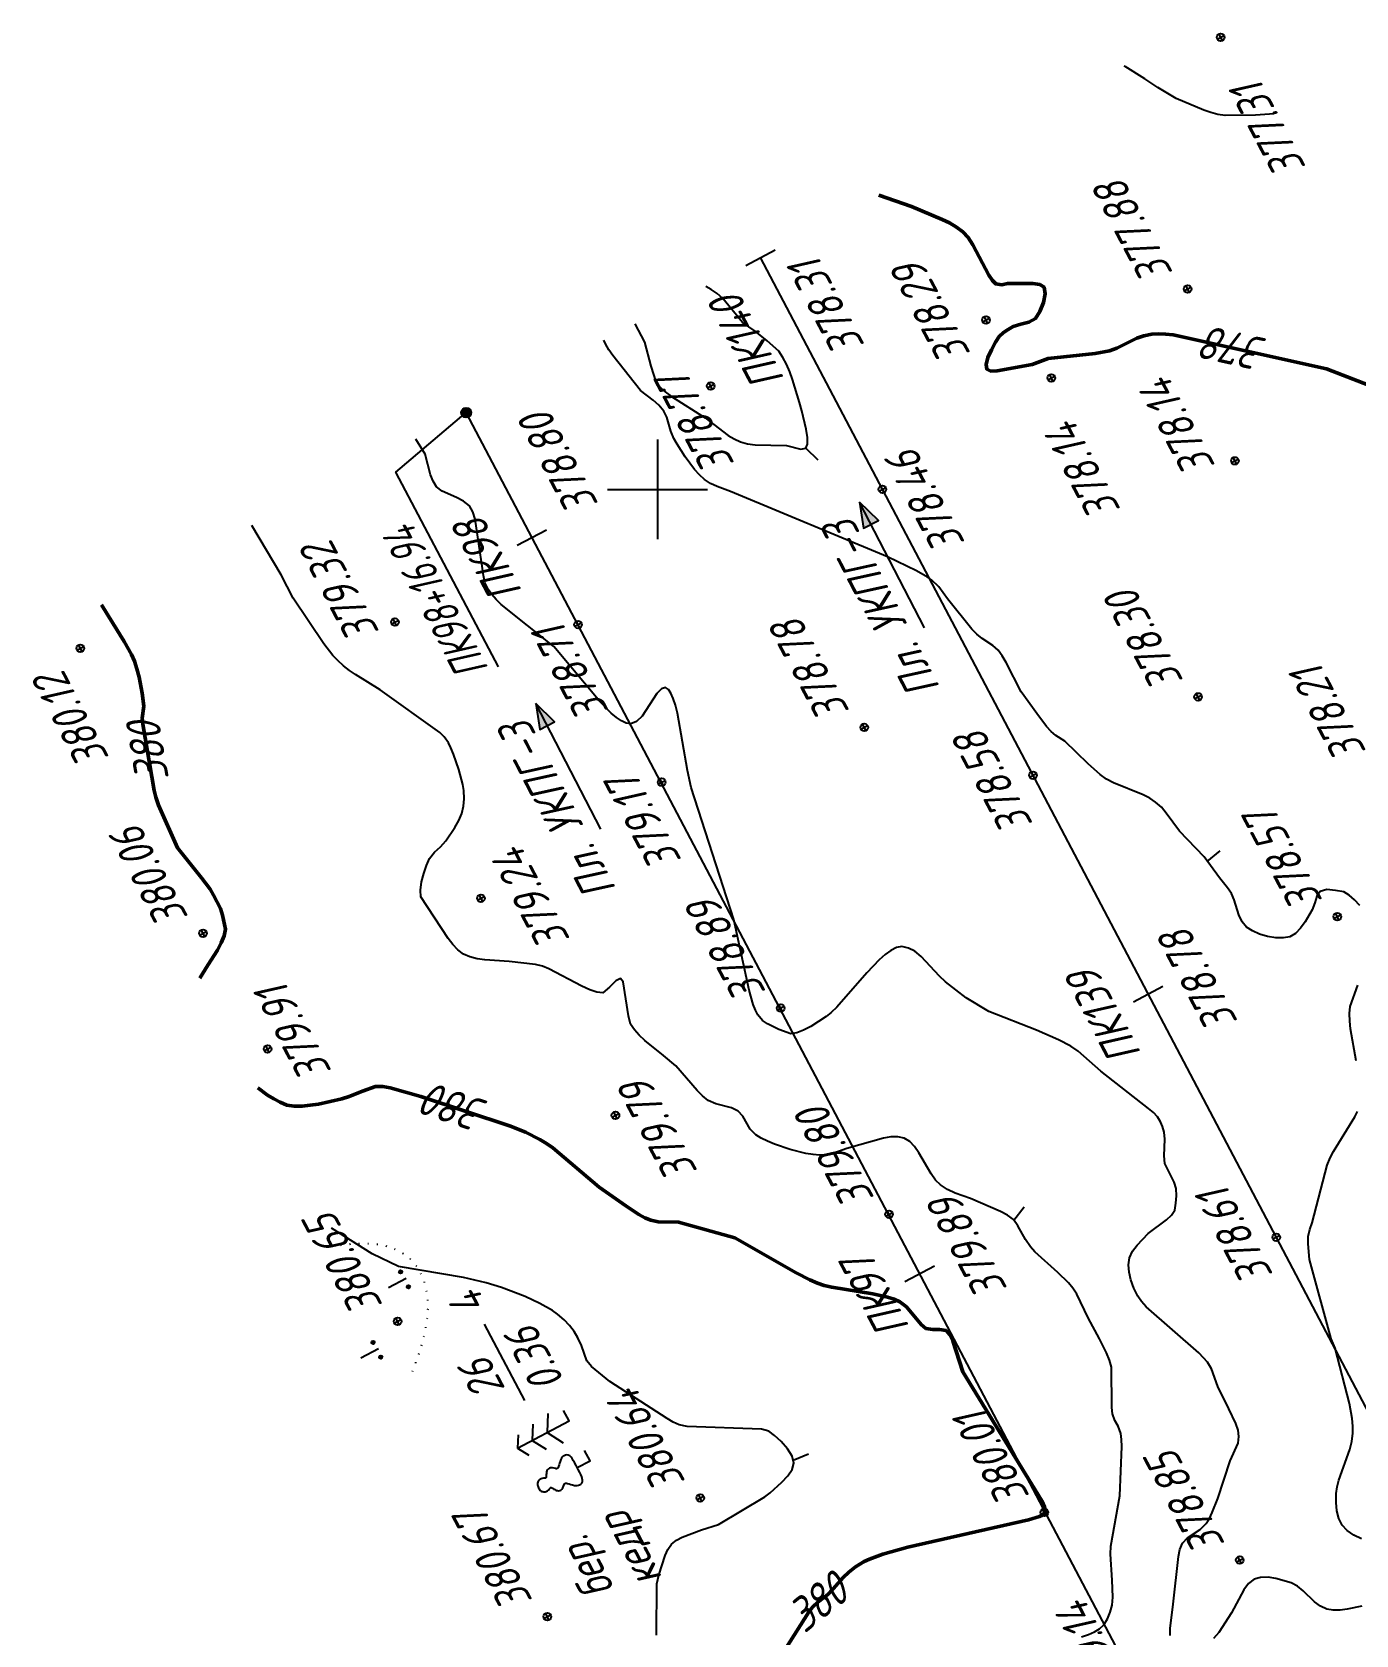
# Model space of a CAD drawing. Extents: x 1518325 to 1519424, y 2186901 to 2188655.
# Drawn here: x 1518324.8 to 1518484, y 2188462.4 to 2188655 of the extents above; entities that cross this region are included whole.
import ezdxf
from ezdxf.enums import TextEntityAlignment as Align

# ---------------------------------------------------------------- set-up
doc = ezdxf.new("R2010")
doc.units = 0
doc.linetypes.add('ИИDot', pattern=[1, 0, -1])
for name, color, linetype, lineweight in [('ИИ_ГЕОСЕТКА_025', 3, 'Continuous', 25), ('ИИ_КОНТУР_025', 7, 'ИИDot', 25), ('ИИ_ОТМЕТКА_025', 7, 'Continuous', 25), ('ИИ_ПИКЕТАЖ_025', 7, 'Continuous', 25), ('ИИ_РАЗМЕР_025', 7, 'Continuous', 25), ('ИИ_РЕЛЬЕФ_025', 34, 'Continuous', 25), ('ИИ_РЕЛЬЕФ_050', 34, 'Continuous', 50), ('ИИ_ТЕКСТ_025', 7, 'Continuous', 25), ('ИИ_ТРАССА_ТРУБ_025', 7, 'Continuous', 25), ('ИИ_УГОДЬЯ_025', 7, 'Continuous', 25)]:
    doc.layers.add(name, color=color, linetype=linetype, lineweight=lineweight)
doc.styles.add('VNIPISIMPLEXCUR', font='simplex.shx', dxfattribs={"width": 0.8, "oblique": 15})
doc.dimstyles.new('ИИ-2000-м-dm$2', dxfattribs={"dimscale": 2, "dimtxt": 2.5, "dimasz": 2.5, "dimexe": 1.25, "dimexo": 0, "dimgap": 1, "dimtad": 2, "dimtoh": 1, "dimzin": 1, "dimdsep": 46, "dimtxsty": 'VNIPISIMPLEXCUR', "dimcen": 2.5, "dimaunit": 1, "dimazin": 0, "dimtfac": 1, "dimtmove": 1, "dimatfit": 2, "dimfxl": 1, "dimarcsym": 0})

# ---------------------------------------------------------------- blocks, each defined once
blk = doc.blocks.new('ИИ05407')
at = {"linetype": 'Continuous', "lineweight": 25}
h = blk.add_hatch(color=0, dxfattribs=at)
edge = h.paths.add_edge_path()
edge.add_arc((-0.5, 0.1), 0.1, 0, 360)
h = blk.add_hatch(color=0, dxfattribs=at)
edge = h.paths.add_edge_path()
edge.add_arc((0.5, 0.1), 0.1, 0, 360)
at = {"color": 0, "linetype": 'Continuous', "lineweight": 25}
blk.add_lwpolyline([(0, 0), (0, 1.2)], dxfattribs=at)
for centre in [(-0.5, 0.1), (0.5, 0.1)]:
    blk.add_circle(centre, 0.1, dxfattribs=at)
blk = doc.blocks.new('ИИ053296')
at = {"color": 0, "linetype": 'Continuous', "lineweight": 25}
blk.add_lwpolyline([(0, 0), (1, 0)], dxfattribs=at)
blk = doc.blocks.new('ИИ05012')
at = {"color": 0, "linetype": 'Continuous', "lineweight": 25, "flags": 128}
for points in [[(0, 3), (0, -3)], [(-3, 0), (3, 0)]]:
    blk.add_lwpolyline(points, dxfattribs=at)
blk = doc.blocks.new('PICKET')
at = {"color": 0, "linetype": 'Continuous', "lineweight": 25}
for p, q in [((-0.23, 0), (0.23, 0)), ((0, 0.23), (0, -0.23))]:
    blk.add_line(p, q, dxfattribs=at)
blk.add_circle((0, 0), 0.23, dxfattribs=at)
at = {"color": 0, "linetype": 'Continuous', "style": 'VNIPISIMPLEXCUR', "oblique": 15, "width": 0.8}
blk.add_attdef('OTMETKA', (1.25, 0.3), '', height=2, dxfattribs=at)
at = {"color": 8, "linetype": 'Continuous', "style": 'VNIPISIMPLEXCUR', "oblique": 15, "width": 0.8, "flags": 1}
blk.add_attdef('NOMER', (1.25, -2.7), '', height=2, dxfattribs=at)
blk = doc.blocks.new('ИИ15001')
at = {"color": 0, "linetype": 'Continuous', "lineweight": 25}
blk.add_lwpolyline([(0, 1), (0, -1)], dxfattribs=at)
at = {"color": 0, "linetype": 'Continuous', "lineweight": 25, "style": 'VNIPISIMPLEXCUR', "oblique": 15, "width": 0.8}
blk.add_attdef('STATIONING', text='', height=2, dxfattribs=at).set_placement((0, 2), align=Align.CENTER)
at = {"color": 7, "linetype": 'Continuous', "lineweight": 25, "style": 'VNIPISIMPLEXCUR', "oblique": 15, "width": 0.8}
blk.add_attdef('HEIGHT', text='', height=2, dxfattribs=at).set_placement((0, -2), align=Align.TOP_CENTER)
blk = doc.blocks.new('ИИ053673А')
at = {"color": 0, "linetype": 'Continuous'}
blk.add_lwpolyline([(-1.35, 0.875), (-1.221, 0.876), (-1.008, 0.878), (-0.871, 0.882), (-0.736, 0.891), (-0.624, 0.907), (-0.534, 0.94), (-0.444, 1), (-0.394, 1.071), (-0.367, 1.151), (-0.359, 1.231), (-0.364, 1.295), (-0.387, 1.379), (-0.418, 1.445), (-0.466, 1.516), (-0.552, 1.61), (-0.631, 1.692), (-0.704, 1.766), (-0.775, 1.842), (-0.814, 1.889), (-0.839, 1.929), (-0.849, 1.967), (-0.846, 1.992), (-0.832, 2.017), (-0.805, 2.049), (-0.742, 2.115), (-0.671, 2.198), (-0.618, 2.29), (-0.605, 2.372), (-0.614, 2.444), (-0.641, 2.515), (-0.678, 2.575), (-0.717, 2.617), (-0.754, 2.646), (-0.802, 2.678), (-0.855, 2.709), (-0.942, 2.76), (-0.987, 2.789), (-1.014, 2.812), (-1.026, 2.831), (-1.029, 2.846), (-1.025, 2.865), (-1.015, 2.89), (-0.997, 2.928), (-0.978, 2.968), (-0.95, 3.034), (-0.937, 3.103), (-0.938, 3.19), (-0.952, 3.247), (-0.987, 3.319), (-1.03, 3.377), (-1.066, 3.414), (-1.104, 3.444), (-1.169, 3.476), (-1.225, 3.489), (-1.28, 3.496), (-1.35, 3.5), (-1.42, 3.496), (-1.475, 3.489), (-1.531, 3.476), (-1.596, 3.444), (-1.634, 3.414), (-1.67, 3.377), (-1.713, 3.319), (-1.748, 3.247), (-1.762, 3.19), (-1.763, 3.103), (-1.75, 3.034), (-1.722, 2.968), (-1.703, 2.928), (-1.685, 2.89), (-1.675, 2.865), (-1.671, 2.846), (-1.674, 2.831), (-1.686, 2.812), (-1.713, 2.789), (-1.758, 2.76), (-1.845, 2.709), (-1.898, 2.678), (-1.946, 2.646), (-1.983, 2.617), (-2.022, 2.575), (-2.059, 2.515), (-2.086, 2.444), (-2.095, 2.372), (-2.082, 2.29), (-2.029, 2.198), (-1.958, 2.115), (-1.895, 2.049), (-1.868, 2.017), (-1.854, 1.992), (-1.851, 1.967), (-1.861, 1.929), (-1.886, 1.889), (-1.925, 1.842), (-1.996, 1.766), (-2.069, 1.692), (-2.148, 1.61), (-2.234, 1.516), (-2.282, 1.445), (-2.313, 1.379), (-2.336, 1.295), (-2.341, 1.231), (-2.333, 1.151), (-2.306, 1.071), (-2.256, 1), (-2.166, 0.94), (-2.076, 0.907), (-1.964, 0.891), (-1.829, 0.882), (-1.692, 0.878), (-1.479, 0.876)], close=True, dxfattribs=at)
for points in [[(2.05, 3.096), (1.35, 3.5), (0.65, 3.096)], [(1.35, 3.5), (1.35, 0), (2.05, 0)], [(2.2, 2.009), (1.35, 2.5), (0.5, 2.009)], [(2.35, 0.923), (1.35, 1.5), (0.35, 0.923)], [(-1.35, 0.875), (-1.35, 0), (-0.65, 0)]]:
    blk.add_lwpolyline(points, dxfattribs=at)
at = {"color": 0, "linetype": 'Continuous', "style": 'VNIPISIMPLEXCUR', "oblique": 15, "width": 0.8}
blk.add_attdef('RACE1', text='', height=2, dxfattribs=at).set_placement((-3.25, 2.25), align=Align.RIGHT)
blk.add_attdef('HEIGHT', (3, 2), '', height=2, dxfattribs=at)
blk.add_attdef('DISTANCE', text='', height=2, dxfattribs=at).set_placement((9.5, 1.75), align=Align.MIDDLE_LEFT)
blk.add_attdef('RACE2', text='', height=2, dxfattribs=at).set_placement((-3.25, 1.25), align=Align.TOP_RIGHT)
blk.add_attdef('THICKNESS', text='', height=2, dxfattribs=at).set_placement((3, 1.5), align=Align.TOP_LEFT)
blk = doc.blocks.new('ИИ15002')
at = {"linetype": 'Continuous', "lineweight": 25}
h = blk.add_hatch(color=0, dxfattribs=at)
edge = h.paths.add_edge_path()
edge.add_arc((0, 0), 0.3, 0, 360)
at = {"color": 0, "linetype": 'Continuous', "lineweight": 25}
blk.add_circle((0, 0), 0.3, dxfattribs=at)
at = {"color": 0, "linetype": 'Continuous', "style": 'VNIPISIMPLEXCUR', "oblique": 15, "width": 0.8}
blk.add_attdef('STATIONING', (1, 1.3), '', height=2, rotation=90, dxfattribs=at)
at = {"color": 7, "linetype": 'Continuous', "style": 'VNIPISIMPLEXCUR', "oblique": 15, "width": 0.8}
blk.add_attdef('HEIGHT', text='', height=2, dxfattribs=at).set_placement((0, -1.3), align=Align.TOP_CENTER)
blk = doc.blocks.new('*D54')
at = {"layer": 'Defpoints', "color": 0, "transparency": 16777216}
for p in [(1518412.38, 2188627.85), (1518818.43, 2187967.48), (1518780.69, 2187955.9), (1518760.91, 2187937.21), (1519297.92, 2186946.83)]:
    blk.add_point(p, dxfattribs=at)
at = {"layer": 'ИИ_РАЗМЕР_025', "color": 0, "lineweight": -2, "transparency": 16777216}
for p, q in [((1518777.92, 2187969.12), (1518771.87, 2187980.6)), ((1518777.22, 2187957.5), (1518777.92, 2187969.12))]:
    blk.add_line(p, q, dxfattribs=at)
blk.add_arc((1518772.88, 2187943.51), 14.65, 43.4519, 102.0835, dxfattribs=at)
at = {"layer": 'ИИ_РАЗМЕР_025', "color": 0, "transparency": 16777216}
for points in [[(1518770.04, 2187957.2), (1518769.59, 2187958.46), (1518766.06, 2187956.47)], [(1518784.06, 2187953.97), (1518782.97, 2187953.19), (1518785.84, 2187950.33)]]:
    blk.add_solid(points, dxfattribs=at)
at = {"layer": 'ИИ_РАЗМЕР_025', "color": 0, "transparency": 16777216, "insert": (1518770.55, 2187973.71), "char_height": 4, "attachment_point": 5, "rotation": 117.7798, "style": 'VNIPISIMPLEXCUR'}
blk.add_mtext("90°1'", dxfattribs=at)
blk = doc.blocks.new('*D55')
at = {"layer": 'Defpoints', "color": 0, "transparency": 16777216}
for p in [(1518412.38, 2188627.85), (1518814.13, 2187903.06), (1518791.07, 2187895.12), (1518786.56, 2187888.53), (1519297.92, 2186946.83)]:
    blk.add_point(p, dxfattribs=at)
at = {"layer": 'ИИ_РАЗМЕР_025', "color": 0, "lineweight": -2, "transparency": 16777216}
for p, q in [((1518788.1, 2187902.13), (1518782.05, 2187913.61)), ((1518791.4, 2187897.04), (1518788.1, 2187902.13))]:
    blk.add_line(p, q, dxfattribs=at)
blk.add_arc((1518798.52, 2187894.83), 7.46, 148.8919, 176.6782, dxfattribs=at)
at = {"layer": 'ИИ_РАЗМЕР_025', "color": 0, "transparency": 16777216}
for points in [[(1518791.68, 2187899.17), (1518792.6, 2187898.2), (1518795.05, 2187901.43)], [(1518791.73, 2187895.41), (1518790.43, 2187895.12), (1518791.93, 2187891.36)]]:
    blk.add_solid(points, dxfattribs=at)
at = {"layer": 'ИИ_РАЗМЕР_025', "color": 0, "transparency": 16777216, "insert": (1518780.73, 2187906.71), "char_height": 4, "attachment_point": 5, "rotation": 117.7798, "style": 'VNIPISIMPLEXCUR'}
blk.add_mtext("90°1'", dxfattribs=at)
blk = doc.blocks.new('ИИ15008')
at = {"linetype": 'Continuous', "lineweight": 25}
blk.add_hatch(color=0, dxfattribs=at).paths.add_polyline_path([(0, 0), (1.5, -0.5), (1.5, 0.5)])
at = {"color": 0, "linetype": 'Continuous', "lineweight": 25}
blk.add_lwpolyline([(0, 0), (1.5, -0.5), (1.5, 0.5)], close=True, dxfattribs=at)
blk.add_lwpolyline([(8.5, 0), (0, 0)], dxfattribs=at)

msp = doc.modelspace()

# ---------------------------------------------------------------- linework, layer by layer
at = {"layer": 'ИИ_КОНТУР_025', "flags": 128}
msp.add_lwpolyline([(1518361.886, 2188509.202), (1518362.76, 2188509.312), (1518364.089, 2188509.395), (1518365.389, 2188509.391), (1518366.58, 2188509.265), (1518367.663, 2188509.017), (1518368.638, 2188508.646), (1518369.506, 2188508.153), (1518370.265, 2188507.538), (1518370.916, 2188506.8), (1518371.46, 2188505.94), (1518371.884, 2188504.977), (1518372.179, 2188503.932), (1518372.345, 2188502.803), (1518372.381, 2188501.592), (1518372.287, 2188500.299), (1518372.064, 2188498.922), (1518371.712, 2188497.463), (1518371.229, 2188495.921), (1518370.657, 2188494.384), (1518370.223, 2188493.378)], dxfattribs=at)
at = {"layer": 'ИИ_ПИКЕТАЖ_025', "color": 4}
msp.add_lwpolyline([(1518380.892, 2188578.659), (1518368.56, 2188602.068), (1518377.009, 2188609.218)], dxfattribs=at)
at = {"layer": 'ИИ_РЕЛЬЕФ_025'}
for points, elevation in [([(1518474.138, 2188645.132), (1518471.876, 2188644.969), (1518468.263, 2188644.941), (1518467.354, 2188645.061), (1518466.526, 2188645.269), (1518465.696, 2188645.555), (1518462.361, 2188646.958), (1518460.148, 2188648.304), (1518458.606, 2188649.318), (1518456.232, 2188650.809), (1518456.121, 2188650.893)], 377.5), ([(1518397.276, 2188619.894), (1518398.458, 2188617.708), (1518399.185, 2188614.805), (1518399.789, 2188612.911), (1518400.306, 2188612.293), (1518400.944, 2188611.717), (1518401.674, 2188611.173), (1518405.747, 2188608.599), (1518408.488, 2188606.487), (1518409.219, 2188606.063), (1518409.977, 2188605.701), (1518410.832, 2188605.475), (1518411.735, 2188605.359), (1518415.507, 2188605.259), (1518417.237, 2188604.815), (1518417.848, 2188604.945), (1518418.034, 2188605.445), (1518418.023, 2188606.241), (1518417.869, 2188607.237), (1518417.338, 2188609.435), (1518417.065, 2188610.442), (1518416.243, 2188613.208), (1518415.9, 2188614.136), (1518415.511, 2188615.029), (1518415.073, 2188615.863), (1518414.578, 2188616.615), (1518413.204, 2188617.844), (1518411.753, 2188618.992), (1518410.23, 2188620.064), (1518407.861, 2188622.94), (1518407.179, 2188623.523), (1518406.445, 2188624.023), (1518405.814, 2188624.392)], 378.5), ([(1518484.443, 2188550.016), (1518483.803, 2188550.695), (1518483.15, 2188551.257), (1518482.522, 2188551.643), (1518481.501, 2188551.812), (1518480.473, 2188551.926), (1518479.654, 2188551.697), (1518479.258, 2188551.131), (1518479.041, 2188550.326), (1518478.718, 2188549.497), (1518477.847, 2188548.034), (1518477.311, 2188547.279), (1518476.704, 2188546.65), (1518476.021, 2188546.251), (1518475.247, 2188546.107), (1518474.331, 2188546.126), (1518473.35, 2188546.286), (1518472.385, 2188546.563), (1518471.513, 2188546.937), (1518470.814, 2188547.385), (1518470.277, 2188548.04), (1518469.9, 2188548.884), (1518469.339, 2188550.697), (1518469.01, 2188551.443), (1518468.53, 2188552.136), (1518467.546, 2188553.311), (1518465.71, 2188555.84), (1518462.747, 2188558.919), (1518461.163, 2188561.104), (1518460.575, 2188561.797), (1518459.882, 2188562.428), (1518459.173, 2188562.889), (1518458.368, 2188563.279), (1518454.832, 2188564.746), (1518453.998, 2188565.178), (1518453.228, 2188565.739), (1518451.775, 2188567.016), (1518448.977, 2188569.759), (1518447.905, 2188570.426), (1518447.325, 2188570.902), (1518446.785, 2188571.488), (1518445.585, 2188573.056), (1518443.71, 2188575.654), (1518441.921, 2188579.21), (1518441.448, 2188580.001), (1518440.945, 2188580.676), (1518440.334, 2188581.244), (1518439.036, 2188582.08), (1518438.376, 2188582.606), (1518437.8, 2188583.198), (1518434.855, 2188586.829), (1518433.843, 2188588.309), (1518432.96, 2188589.123), (1518432.449, 2188589.468), (1518431.137, 2188590.214), (1518427.645, 2188591.876), (1518408.773, 2188599.74), (1518407.168, 2188600.331), (1518406.393, 2188600.703), (1518405.659, 2188601.195), (1518405.055, 2188601.745), (1518404.457, 2188602.402), (1518403.326, 2188603.902), (1518402.36, 2188605.434), (1518401.968, 2188606.13), (1518401.607, 2188606.999), (1518401.138, 2188608.661), (1518400.769, 2188609.414), (1518400.178, 2188610.1), (1518399.462, 2188610.713), (1518397.954, 2188611.895), (1518394.631, 2188616.076), (1518394.157, 2188616.782), (1518393.741, 2188617.495), (1518393.538, 2188617.925)], 378.5), ([(1518461.633, 2188462.285), (1518461.652, 2188463.106), (1518461.975, 2188466.03), (1518462.638, 2188471.771), (1518462.813, 2188472.623), (1518463.123, 2188473.372), (1518463.723, 2188474.004), (1518465.251, 2188475.019), (1518465.959, 2188475.734), (1518466.345, 2188476.358), (1518466.701, 2188477.083), (1518467.347, 2188478.751), (1518468.857, 2188483.271), (1518469.805, 2188485.394), (1518469.903, 2188486.199), (1518469.79, 2188486.944), (1518469.525, 2188487.757), (1518468.703, 2188489.513), (1518467.367, 2188492.193), (1518466.594, 2188494.308), (1518466.107, 2188495.114), (1518465.658, 2188495.658), (1518465.07, 2188496.25), (1518458.742, 2188501.763), (1518458.168, 2188502.429), (1518457.735, 2188503.065), (1518457.249, 2188504.035), (1518456.9, 2188505.002), (1518456.693, 2188505.942), (1518456.636, 2188506.835), (1518456.733, 2188507.657), (1518457.102, 2188508.457), (1518457.682, 2188509.181), (1518459.002, 2188510.569), (1518461.173, 2188512.216), (1518461.788, 2188512.784), (1518462.213, 2188513.383), (1518462.333, 2188514.244), (1518462.38, 2188515.116), (1518462.356, 2188515.999), (1518462.117, 2188516.736), (1518461.012, 2188518.988), (1518460.917, 2188519.923), (1518460.989, 2188521.904), (1518460.915, 2188522.757), (1518460.731, 2188523.431), (1518460.476, 2188524.017), (1518460.091, 2188524.601), (1518459.618, 2188525.111), (1518459.018, 2188525.62), (1518453.316, 2188530.085), (1518450.56, 2188532.493), (1518449.677, 2188533.083), (1518448.209, 2188533.861), (1518445.558, 2188535), (1518439.823, 2188537.251), (1518437.1, 2188538.89), (1518434.633, 2188540.831), (1518433.891, 2188541.516), (1518431.707, 2188543.883), (1518430.957, 2188544.515), (1518430.171, 2188544.888), (1518429.358, 2188545.074), (1518428.727, 2188544.94), (1518428.06, 2188544.609), (1518427.362, 2188544.111), (1518426.641, 2188543.476), (1518425.16, 2188541.921), (1518421.549, 2188537.785), (1518420.9, 2188537.161), (1518420.29, 2188536.675), (1518418.427, 2188535.468), (1518417.566, 2188535.016), (1518416.76, 2188534.709), (1518416.018, 2188534.58), (1518414.573, 2188535.099), (1518413.242, 2188535.768), (1518412.628, 2188536.162), (1518412.045, 2188536.872), (1518411.767, 2188537.426), (1518411.504, 2188538.119), (1518411.009, 2188539.844), (1518409.188, 2188548.336), (1518404.048, 2188564.171), (1518403.606, 2188566.235), (1518402.389, 2188573.125), (1518402.155, 2188574.07), (1518401.899, 2188574.878), (1518401.618, 2188575.521), (1518401.307, 2188575.969), (1518400.961, 2188576.194), (1518400.467, 2188576.05), (1518399.941, 2188575.463), (1518398.16, 2188572.739), (1518397.484, 2188572.123), (1518396.79, 2188571.82), (1518396.245, 2188571.913), (1518395.666, 2188572.175), (1518395.056, 2188572.587), (1518394.42, 2188573.126), (1518393.087, 2188574.51), (1518387.531, 2188581.128), (1518381.227, 2188586.166), (1518380.603, 2188586.768), (1518380.077, 2188587.353), (1518379.666, 2188587.919), (1518379.251, 2188588.815), (1518379.068, 2188589.671), (1518378.977, 2188590.512), (1518378.095, 2188596.44), (1518377.815, 2188597.306), (1518377.414, 2188598.035), (1518376.675, 2188598.566), (1518375.848, 2188599.014), (1518374.121, 2188599.778), (1518373.453, 2188600.307), (1518373.027, 2188600.985), (1518372.732, 2188601.76), (1518372.073, 2188604.251), (1518370.95, 2188606.026)], 379), ([(1518450.979, 2188462.139), (1518451.797, 2188462.401), (1518452.524, 2188462.719), (1518453.151, 2188463.1), (1518453.668, 2188463.552), (1518454.082, 2188464.29), (1518454.423, 2188465.074), (1518454.66, 2188465.924), (1518454.728, 2188466.88), (1518454.655, 2188468.925), (1518454.468, 2188472.04), (1518454.507, 2188473.015), (1518455.594, 2188479.08), (1518455.819, 2188485.012), (1518455.782, 2188485.846), (1518455.69, 2188486.567), (1518455.389, 2188487.424), (1518454.999, 2188488.098), (1518454.694, 2188488.908), (1518454.612, 2188489.696), (1518454.6, 2188494.534), (1518454.344, 2188495.386), (1518453.999, 2188496.233), (1518453.134, 2188497.916), (1518451.776, 2188500.437), (1518450.406, 2188503.309), (1518449.925, 2188504.037), (1518449.414, 2188504.646), (1518448.119, 2188505.895), (1518445.364, 2188508.378), (1518444.836, 2188508.968), (1518444.261, 2188509.847), (1518443.325, 2188511.495), (1518442.794, 2188512.271), (1518442.079, 2188512.803), (1518441.247, 2188513.245), (1518437.63, 2188514.783), (1518435.767, 2188515.447), (1518434.865, 2188515.867), (1518434.01, 2188516.426), (1518433.427, 2188517.007), (1518432.897, 2188517.745), (1518431.416, 2188520.288), (1518430.892, 2188521.042), (1518430.318, 2188521.648), (1518429.675, 2188522.045), (1518428.904, 2188522.222), (1518428.069, 2188522.205), (1518427.188, 2188522.047), (1518422.75, 2188520.814), (1518421.192, 2188520.253), (1518420.367, 2188520.059), (1518419.471, 2188520), (1518418.697, 2188520.062), (1518417.83, 2188520.199), (1518415.942, 2188520.661), (1518414.065, 2188521.306), (1518413.209, 2188521.673), (1518412.453, 2188522.055), (1518411.827, 2188522.444), (1518411.156, 2188523.125), (1518410.275, 2188524.668), (1518409.711, 2188525.292), (1518408.901, 2188525.69), (1518407.013, 2188526.17), (1518406.103, 2188526.588), (1518405.422, 2188527.116), (1518404.764, 2188527.762), (1518402.206, 2188530.738), (1518400.739, 2188531.959), (1518398.473, 2188533.771), (1518397.804, 2188534.402), (1518397.221, 2188535.059), (1518396.749, 2188535.752), (1518396.511, 2188536.749), (1518395.857, 2188540.832), (1518395.574, 2188541.221), (1518394.977, 2188540.937), (1518394.223, 2188540.198), (1518393.432, 2188539.516), (1518392.726, 2188539.578), (1518391.871, 2188539.857), (1518390.913, 2188540.293), (1518386.957, 2188542.388), (1518386.164, 2188542.694), (1518385.318, 2188542.9), (1518382.185, 2188543.284), (1518379.255, 2188543.457), (1518378.324, 2188543.587), (1518377.453, 2188543.813), (1518376.665, 2188544.171), (1518375.989, 2188544.671), (1518375.393, 2188545.298), (1518374.854, 2188546.016), (1518371.543, 2188551.044), (1518371.512, 2188551.856), (1518371.643, 2188552.824), (1518371.895, 2188553.845), (1518372.227, 2188554.816), (1518372.596, 2188555.633), (1518373.191, 2188556.41), (1518373.898, 2188557.042), (1518374.572, 2188557.753), (1518375.652, 2188559.36), (1518376.124, 2188560.227), (1518376.468, 2188561.072), (1518376.693, 2188561.953), (1518376.78, 2188562.826), (1518376.729, 2188563.806), (1518376.604, 2188564.556), (1518376.123, 2188566.352), (1518375.486, 2188568.164), (1518375.167, 2188568.935), (1518374.877, 2188569.538), (1518374.357, 2188570.255), (1518373.836, 2188570.802), (1518366.668, 2188575.913), (1518363.689, 2188577.748), (1518362.964, 2188578.254), (1518362.261, 2188578.807), (1518361.583, 2188579.421), (1518360.991, 2188580.046), (1518359.872, 2188581.447), (1518356.216, 2188586.947), (1518354.76, 2188589.734), (1518351.236, 2188595.641)], 379.5), ([(1518484.003, 2188531.348), (1518483.322, 2188535.165), (1518483.224, 2188536.096), (1518483.199, 2188537.004), (1518483.267, 2188537.882), (1518484.183, 2188540.409)], 378.5), ([(1518484.653, 2188473.903), (1518483.725, 2188474.338), (1518482.93, 2188474.889), (1518482.315, 2188475.555), (1518481.906, 2188476.347), (1518481.673, 2188477.262), (1518481.578, 2188478.272), (1518481.586, 2188479.349), (1518481.693, 2188480.135), (1518481.923, 2188480.966), (1518483.252, 2188484.637), (1518483.482, 2188485.611), (1518483.589, 2188486.595), (1518483.578, 2188487.455), (1518483.498, 2188488.341), (1518483.174, 2188490.175), (1518481.468, 2188496.808), (1518481, 2188497.931), (1518478.384, 2188507.47), (1518478.225, 2188509.355), (1518478.237, 2188510.217), (1518478.443, 2188511.082), (1518478.715, 2188511.888), (1518480.523, 2188518.786), (1518480.87, 2188519.69), (1518481.254, 2188520.451), (1518483.832, 2188524.598), (1518484.138, 2188525.249)], 378.5), ([(1518399.871, 2188462.321), (1518399.918, 2188468.472), (1518400.168, 2188469.528), (1518400.924, 2188471.901), (1518401.243, 2188472.628), (1518401.679, 2188473.245), (1518402.267, 2188473.719), (1518402.973, 2188474.082), (1518405.291, 2188474.982), (1518407.344, 2188475.641), (1518412.904, 2188478.944), (1518413.551, 2188479.439), (1518414.952, 2188480.704), (1518415.664, 2188481.464), (1518416.196, 2188482.246), (1518416.407, 2188483.002), (1518416.19, 2188483.825), (1518415.63, 2188484.722), (1518414.879, 2188485.591), (1518414.084, 2188486.33), (1518413.396, 2188486.836), (1518412.489, 2188487.092), (1518403.558, 2188487.38), (1518402.592, 2188487.617), (1518401.875, 2188487.931), (1518401.166, 2188488.343), (1518394.279, 2188492.793), (1518392.078, 2188494.61), (1518391.501, 2188495.278), (1518390.867, 2188497.141), (1518390.44, 2188498.051), (1518389.975, 2188498.795), (1518389.443, 2188499.523), (1518388.799, 2188500.23), (1518387.999, 2188500.911), (1518387.367, 2188501.345), (1518385.858, 2188502.194), (1518384.107, 2188502.999), (1518381.244, 2188504.084), (1518379.416, 2188504.659), (1518376.663, 2188505.295), (1518368.864, 2188506.635), (1518365.711, 2188508.14), (1518360.813, 2188511.239)], 380.5), ([(1518484.693, 2188465.809), (1518482.927, 2188465.452), (1518482.069, 2188465.346), (1518481.246, 2188465.337), (1518480.471, 2188465.461), (1518479.693, 2188465.818), (1518478.972, 2188466.349), (1518477.619, 2188467.645), (1518476.929, 2188468.22), (1518476.196, 2188468.626), (1518474.347, 2188469.124), (1518473.405, 2188469.295), (1518472.509, 2188469.268), (1518471.722, 2188469.044), (1518471.051, 2188468.527), (1518470.491, 2188467.753), (1518469.001, 2188464.993), (1518467.501, 2188462.625), (1518466.86, 2188461.922)], 379)]:
    msp.add_lwpolyline(points, dxfattribs=dict(at, elevation=elevation))
at = {"layer": 'ИИ_РЕЛЬЕФ_050'}
for points, elevation in [([(1518489.305, 2188611.026), (1518480.43, 2188614.479), (1518461.981, 2188618.559), (1518461.083, 2188618.656), (1518460.23, 2188618.691), (1518459.434, 2188618.653), (1518458.476, 2188618.466), (1518457.62, 2188618.15), (1518455.219, 2188616.961), (1518454.327, 2188616.662), (1518452.598, 2188616.327), (1518446.986, 2188615.741), (1518445.041, 2188615.021), (1518440.855, 2188614.231), (1518440.072, 2188614.22), (1518439.606, 2188614.435), (1518439.512, 2188614.996), (1518439.728, 2188615.832), (1518440.139, 2188616.779), (1518440.631, 2188617.676), (1518441.088, 2188618.359), (1518441.592, 2188618.868), (1518442.156, 2188619.23), (1518442.779, 2188619.556), (1518443.675, 2188619.842), (1518444.653, 2188620.078), (1518445.447, 2188620.543), (1518445.978, 2188621.359), (1518446.411, 2188622.443), (1518446.618, 2188623.513), (1518446.471, 2188624.289), (1518445.955, 2188624.612), (1518445.123, 2188624.731), (1518442.083, 2188624.735), (1518441.402, 2188624.584), (1518440.675, 2188624.691), (1518440.268, 2188625.087), (1518439.848, 2188625.729), (1518437.917, 2188629.4), (1518437.341, 2188630.251), (1518436.717, 2188630.939), (1518435.944, 2188631.512), (1518435.12, 2188632.02), (1518434.229, 2188632.445), (1518430.533, 2188633.972), (1518426.607, 2188635.345)], 378), ([(1518344.991, 2188541.269), (1518345.943, 2188542.838), (1518347.088, 2188544.629), (1518347.562, 2188545.505), (1518347.905, 2188546.356), (1518348.069, 2188547.173), (1518347.722, 2188548.823), (1518347.471, 2188549.634), (1518346.614, 2188551.261), (1518346.208, 2188551.944), (1518345.202, 2188553.344), (1518342.312, 2188556.914), (1518340.029, 2188562.058), (1518339.697, 2188563.034), (1518339.499, 2188563.83), (1518338.126, 2188571.803), (1518338.058, 2188572.52), (1518338.238, 2188573.959), (1518338.069, 2188575.503), (1518337.693, 2188577.445), (1518337.429, 2188578.431), (1518337.117, 2188579.356), (1518336.769, 2188580.155), (1518335.891, 2188581.727), (1518333.159, 2188586.118)], 380), ([(1518415.476, 2188460.796), (1518418.146, 2188465.045), (1518418.648, 2188465.683), (1518419.27, 2188466.294), (1518420.469, 2188467.228), (1518421.14, 2188467.893), (1518422.333, 2188469.238), (1518423.004, 2188469.903), (1518423.823, 2188470.553), (1518424.865, 2188471.18), (1518425.488, 2188471.471), (1518427.075, 2188472.049), (1518430.114, 2188472.899), (1518444.612, 2188476.177), (1518445.906, 2188476.598), (1518446.36, 2188476.798), (1518446.667, 2188476.99), (1518446.515, 2188477.739), (1518446.196, 2188478.472), (1518436.701, 2188493.973), (1518435.496, 2188497.676), (1518435.131, 2188498.414), (1518434.692, 2188498.926), (1518433.919, 2188499.056), (1518433.106, 2188499.065), (1518432.274, 2188499.192), (1518431.681, 2188499.643), (1518429.934, 2188501.777), (1518429.123, 2188502.38), (1518428.449, 2188502.687), (1518427.669, 2188502.94), (1518425.877, 2188503.327), (1518420.954, 2188504.133), (1518420.052, 2188504.358), (1518419.223, 2188504.63), (1518418.329, 2188505.006), (1518416.67, 2188505.865), (1518409.315, 2188510.055), (1518402.529, 2188511.96), (1518400.08, 2188511.995), (1518399.194, 2188512.195), (1518398.495, 2188512.483), (1518397.755, 2188512.88), (1518396.193, 2188513.898), (1518392.996, 2188516.136), (1518387.411, 2188520.887), (1518386.646, 2188521.413), (1518385.845, 2188521.902), (1518384.143, 2188522.754), (1518382.32, 2188523.483), (1518371.57, 2188527.069), (1518367.872, 2188528.083), (1518366.978, 2188528.231), (1518366.121, 2188528.252), (1518364.528, 2188527.686), (1518362.927, 2188527.047), (1518362.051, 2188526.763), (1518359.261, 2188526.147), (1518358.26, 2188525.992), (1518357.272, 2188525.902), (1518356.327, 2188525.904), (1518355.453, 2188526.021), (1518354.65, 2188526.367), (1518353.865, 2188526.76), (1518353.1, 2188527.206), (1518351.94, 2188528.08)], 380)]:
    msp.add_lwpolyline(points, dxfattribs=dict(at, elevation=elevation))
at = {"layer": 'ИИ_ТРАССА_ТРУБ_025', "color": 4}
for points in [[(1519297.92, 2186946.834), (1518412.378, 2188627.85)], [(1518519.118, 2188339.482), (1518482.83, 2188408.37), (1518377.009, 2188609.218)]]:
    msp.add_lwpolyline(points, dxfattribs=at)
at = {"layer": 'ИИ_УГОДЬЯ_025'}
msp.add_lwpolyline([(1518384.051, 2188490.515), (1518379.213, 2188499.699)], dxfattribs=at)

# ---------------------------------------------------------------- block references
at = {"layer": 'ИИ_ГЕОСЕТКА_025', "xscale": 2, "yscale": 2, "zscale": 2}
msp.add_blockref('ИИ05012', (1518400, 2188600), dxfattribs=at)
at = {"layer": 'ИИ_ОТМЕТКА_025'}
ref = msp.add_blockref('PICKET', (1518467.7, 2188654.33, 377.31), dxfattribs=dict(at, xscale=2, yscale=2, zscale=2, rotation=117.7797222222222))
ref.add_attrib('OTMETKA', '377.31', (1518478.037, 2188638.699, 377.31), dxfattribs={"layer": '0', "color": 0, "linetype": 'Continuous', "height": 4, "rotation": 117.77972, "style": 'VNIPISIMPLEXCUR', "oblique": 15, "width": 0.8})
at = {"layer": 'ИИ_ОТМЕТКА_025', "xscale": 2, "yscale": 2, "zscale": 2, "rotation": 117.7797222222222}
for p, values in [((1518463.73, 2188624.08, 377.88), {'OTMETKA': '377.88'}), ((1518464.99, 2188575.07, 378.3), {'OTMETKA': '378.30'}), ((1518424.86, 2188571.4, 378.78), {'OTMETKA': '378.78'}), ((1518486.98, 2188566.56, 378.21), {'OTMETKA': '378.21'}), ((1518481.728, 2188548.662, 378.57), {'OTMETKA': '378.57'}), ((1518345.368, 2188546.662, 380.06), {'OTMETKA': '380.06'}), ((1518414.81, 2188537.67, 378.89), {'OTMETKA': '378.89'}), ((1518427.84, 2188512.9, 379.8), {'OTMETKA': '379.80'}), ((1518368.75, 2188500.03, 380.65), {'OTMETKA': '380.65'}), ((1518405.137, 2188478.813, 380.64), {'OTMETKA': '380.64'}), ((1518446.51, 2188477.07, 380.01), {'OTMETKA': '380.01'}), ((1518469.998, 2188471.341, 378.85), {'OTMETKA': '378.85'}), ((1518386.76, 2188464.55, 380.67), {'OTMETKA': '380.67'}), ((1518458.72, 2188454.01, 379.14), {'OTMETKA': '379.14'})]:
    msp.add_blockref('PICKET', p, dxfattribs=at).add_auto_attribs(values)
at = {"layer": 'ИИ_ОТМЕТКА_025'}
ref = msp.add_blockref('PICKET', (1518439.496, 2188620.357, 378.29), dxfattribs=dict(at, xscale=2, yscale=2, zscale=2, rotation=117.7797222222222))
ref.add_attrib('OTMETKA', '378.29', (1518437.713, 2188616.31, 378.29), dxfattribs={"layer": '0', "color": 0, "linetype": 'Continuous', "height": 4, "rotation": 117.77972, "style": 'VNIPISIMPLEXCUR', "oblique": 15, "width": 0.8})
ref = msp.add_blockref('PICKET', (1518406.399, 2188612.423, 378.77), dxfattribs=dict(at, xscale=2, yscale=2, zscale=2, rotation=117.7797222222222))
ref.add_attrib('OTMETKA', '378.77', (1518409.337, 2188603.073, 378.77), dxfattribs={"layer": '0', "color": 0, "linetype": 'Continuous', "height": 4, "rotation": 117.77972, "style": 'VNIPISIMPLEXCUR', "oblique": 15, "width": 0.8})
ref = msp.add_blockref('PICKET', (1518447.347, 2188613.389, 378.14), dxfattribs=dict(at, xscale=2, yscale=2, zscale=2, rotation=117.7797222222222))
ref.add_attrib('OTMETKA', '378.14', (1518455.754, 2188597.556, 378.14), dxfattribs={"layer": '0', "color": 0, "linetype": 'Continuous', "height": 4, "rotation": 117.77972, "style": 'VNIPISIMPLEXCUR', "oblique": 15, "width": 0.8})
ref = msp.add_blockref('PICKET', (1518469.42, 2188603.43, 378.14), dxfattribs=dict(at, xscale=2, yscale=2, zscale=2, rotation=117.7797222222222))
ref.add_attrib('OTMETKA', '378.14', (1518467.132, 2188602.827, 378.14), dxfattribs={"layer": '0', "color": 0, "linetype": 'Continuous', "height": 4, "rotation": 117.77972, "style": 'VNIPISIMPLEXCUR', "oblique": 15, "width": 0.8})
ref = msp.add_blockref('PICKET', (1518427.041, 2188600.015, 378.46), dxfattribs=dict(at, xscale=2, yscale=2, zscale=2, rotation=117.7797222222222))
ref.add_attrib('OTMETKA', '378.46', (1518437.045, 2188593.586, 378.46), dxfattribs={"layer": '0', "color": 0, "linetype": 'Continuous', "height": 4, "rotation": 117.77972, "style": 'VNIPISIMPLEXCUR', "oblique": 15, "width": 0.8})
ref = msp.add_blockref('PICKET', (1518368.43, 2188584.05, 379.32), dxfattribs=dict(at, xscale=2, yscale=2, zscale=2, rotation=117.7797222222222))
ref.add_attrib('OTMETKA', '379.32', (1518366.635, 2188582.858, 379.32), dxfattribs={"layer": '0', "color": 0, "linetype": 'Continuous', "height": 4, "rotation": 117.77972, "style": 'VNIPISIMPLEXCUR', "oblique": 15, "width": 0.8})
ref = msp.add_blockref('PICKET', (1518390.46, 2188583.76, 378.71), dxfattribs=dict(at, xscale=2, yscale=2, zscale=2, rotation=117.7797222222222))
ref.add_attrib('OTMETKA', '378.71', (1518394.233, 2188573.357, 378.71), dxfattribs={"layer": '0', "color": 0, "linetype": 'Continuous', "height": 4, "rotation": 117.77972, "style": 'VNIPISIMPLEXCUR', "oblique": 15, "width": 0.8})
ref = msp.add_blockref('PICKET', (1518330.615, 2188580.91, 380.12), dxfattribs=dict(at, xscale=2, yscale=2, zscale=2, rotation=117.7797222222222))
ref.add_attrib('OTMETKA', '380.12', (1518334.16, 2188567.756, 380.12), dxfattribs={"layer": '0', "color": 0, "linetype": 'Continuous', "height": 4, "rotation": 117.77972, "style": 'VNIPISIMPLEXCUR', "oblique": 15, "width": 0.8})
ref = msp.add_blockref('PICKET', (1518445.145, 2188565.65, 378.58), dxfattribs=dict(at, xscale=2, yscale=2, zscale=2, rotation=117.7797222222222))
ref.add_attrib('OTMETKA', '378.58', (1518445.206, 2188559.79, 378.58), dxfattribs={"layer": '0', "color": 0, "linetype": 'Continuous', "height": 4, "rotation": 117.77972, "style": 'VNIPISIMPLEXCUR', "oblique": 15, "width": 0.8})
ref = msp.add_blockref('PICKET', (1518400.5, 2188564.82, 379.17), dxfattribs=dict(at, xscale=2, yscale=2, zscale=2, rotation=117.7797222222222))
ref.add_attrib('OTMETKA', '379.17', (1518402.969, 2188555.433, 379.17), dxfattribs={"layer": '0', "color": 0, "linetype": 'Continuous', "height": 4, "rotation": 117.77972, "style": 'VNIPISIMPLEXCUR', "oblique": 15, "width": 0.8})
ref = msp.add_blockref('PICKET', (1518378.771, 2188550.868, 379.24), dxfattribs=dict(at, xscale=2, yscale=2, zscale=2, rotation=117.7797222222222))
ref.add_attrib('OTMETKA', '379.24', (1518389.568, 2188545.929, 379.24), dxfattribs={"layer": '0', "color": 0, "linetype": 'Continuous', "height": 4, "rotation": 117.77972, "style": 'VNIPISIMPLEXCUR', "oblique": 15, "width": 0.8})
ref = msp.add_blockref('PICKET', (1518353.123, 2188532.762, 379.91), dxfattribs=dict(at, xscale=2, yscale=2, zscale=2, rotation=117.7797222222222))
ref.add_attrib('OTMETKA', '379.91', (1518360.905, 2188530.076, 379.91), dxfattribs={"layer": '0', "color": 0, "linetype": 'Continuous', "height": 4, "rotation": 117.77972, "style": 'VNIPISIMPLEXCUR', "oblique": 15, "width": 0.8})
ref = msp.add_blockref('PICKET', (1518394.951, 2188524.78, 379.79), dxfattribs=dict(at, xscale=2, yscale=2, zscale=2, rotation=117.7797222222222))
ref.add_attrib('OTMETKA', '379.79', (1518404.897, 2188518.048, 379.79), dxfattribs={"layer": '0', "color": 0, "linetype": 'Continuous', "height": 4, "rotation": 117.77972, "style": 'VNIPISIMPLEXCUR', "oblique": 15, "width": 0.8})
ref = msp.add_blockref('PICKET', (1518474.385, 2188510.143, 378.61), dxfattribs=dict(at, xscale=2, yscale=2, zscale=2, rotation=117.7797222222222))
ref.add_attrib('OTMETKA', '378.61', (1518474.08, 2188505.632, 378.61), dxfattribs={"layer": '0', "color": 0, "linetype": 'Continuous', "height": 4, "rotation": 117.77972, "style": 'VNIPISIMPLEXCUR', "oblique": 15, "width": 0.8})
at = {"layer": 'ИИ_ПИКЕТАЖ_025', "color": 4}
ref = msp.add_blockref('ИИ15001', (1518412.378, 2188627.85, 378.31), dxfattribs=dict(at, xscale=2, yscale=2, zscale=2, rotation=117.7798))
ref.add_attrib('STATIONING', 'ПК140', dxfattribs={"layer": '0', "color": 0, "linetype": 'Continuous', "lineweight": 25, "height": 4, "rotation": 117.7798, "style": 'VNIPISIMPLEXCUR', "oblique": 15, "width": 0.8}).set_placement((1518412.553, 2188618.524), align=Align.CENTER)
ref.add_attrib('HEIGHT', '378.31', dxfattribs={"layer": '0', "color": 7, "linetype": 'Continuous', "lineweight": 25, "height": 4, "rotation": 117.7798, "style": 'VNIPISIMPLEXCUR', "oblique": 15, "width": 0.8}).set_placement((1518418.601, 2188620.852), align=Align.TOP_CENTER)
ref = msp.add_blockref('ИИ15002', (1518377.009, 2188609.218), dxfattribs=dict(at, xscale=1.999999999999999, yscale=1.999999999999999, zscale=1.999999999999999, rotation=117.7797222222222))
ref.add_attrib('STATIONING', 'ПК98+16.94', (1518379.769, 2188578.456), dxfattribs={"layer": '0', "color": 0, "linetype": 'Continuous', "height": 4, "rotation": 117.77985, "style": 'VNIPISIMPLEXCUR', "oblique": 15, "width": 0.7})
ref = msp.add_blockref('ИИ15001', (1518384.907, 2188594.227, 378.8), dxfattribs=dict(at, xscale=2, yscale=2, zscale=2, rotation=117.7834))
ref.add_attrib('STATIONING', 'ПК98', dxfattribs={"layer": '0', "color": 0, "linetype": 'Continuous', "lineweight": 25, "height": 4, "rotation": 117.7834, "style": 'VNIPISIMPLEXCUR', "oblique": 15, "width": 0.8}).set_placement((1518381.369, 2188592.363), align=Align.CENTER)
ref.add_attrib('HEIGHT', '378.80', dxfattribs={"layer": '0', "color": 7, "linetype": 'Continuous', "lineweight": 25, "height": 4, "rotation": 117.7834, "style": 'VNIPISIMPLEXCUR', "oblique": 15, "width": 0.8}).set_placement((1518386.408, 2188602.101), align=Align.TOP_CENTER)
ref = msp.add_blockref('ИИ15001', (1518458.986, 2188539.375, 378.78), dxfattribs=dict(at, xscale=2, yscale=2, zscale=2, rotation=117.7798))
ref.add_attrib('STATIONING', 'ПК139', dxfattribs={"layer": '0', "color": 0, "linetype": 'Continuous', "lineweight": 25, "height": 4, "rotation": 117.7798, "style": 'VNIPISIMPLEXCUR', "oblique": 15, "width": 0.8}).set_placement((1518455.447, 2188537.511), align=Align.CENTER)
ref.add_attrib('HEIGHT', '378.78', dxfattribs={"layer": '0', "color": 7, "linetype": 'Continuous', "lineweight": 25, "height": 4, "rotation": 117.7798, "style": 'VNIPISIMPLEXCUR', "oblique": 15, "width": 0.8}).set_placement((1518463.268, 2188539.949), align=Align.TOP_CENTER)
ref = msp.add_blockref('ИИ15001', (1518431.52, 2188505.756, 379.89), dxfattribs=dict(at, xscale=2, yscale=2, zscale=2, rotation=117.7834))
ref.add_attrib('STATIONING', 'ПК97', dxfattribs={"layer": '0', "color": 0, "linetype": 'Continuous', "lineweight": 25, "height": 4, "rotation": 117.7834, "style": 'VNIPISIMPLEXCUR', "oblique": 15, "width": 0.8}).set_placement((1518427.982, 2188503.891), align=Align.CENTER)
ref.add_attrib('HEIGHT', '379.89', dxfattribs={"layer": '0', "color": 7, "linetype": 'Continuous', "lineweight": 25, "height": 4, "rotation": 117.7834, "style": 'VNIPISIMPLEXCUR', "oblique": 15, "width": 0.8}).set_placement((1518435.551, 2188507.879), align=Align.TOP_CENTER)
at = {"layer": 'ИИ_РЕЛЬЕФ_025'}
for p, xscale, yscale, zscale, rotation in [((1518417.848, 2188604.945, 378.5), 1.999999999999999, 1.999999999999999, 1.999999999999999, 315.9467217619789), ((1518466.1, 2188555.303, 378.5), 2, 2, 2, 38.65005400591831), ((1518442.84, 2188512.204, 379.5), 2, 2, 2, 52.09440568591831), ((1518416.32, 2188483.333, 380.5), 2, 2, 2, 23.2179311159184)]:
    msp.add_blockref('ИИ053296', p, dxfattribs=dict(at, xscale=xscale, yscale=yscale, zscale=zscale, rotation=rotation))
at = {"layer": 'ИИ_ТЕКСТ_025', "xscale": 1.999999999999997, "yscale": 1.999999999999997, "zscale": 1.999999999999997, "rotation": 297.3979779167968}
for p in [(1518424.292, 2188598.475), (1518385.368, 2188574.267)]:
    msp.add_blockref('ИИ15008', p, dxfattribs=at)
at = {"layer": 'ИИ_УГОДЬЯ_025', "rotation": 117.7797222222222}
for p, xscale, yscale, zscale in [((1518369.769, 2188505.171), 1.999999999999999, 1.999999999999999, 1.999999999999999), ((1518366.448, 2188496.717), 2, 2, 2)]:
    msp.add_blockref('ИИ05407', p, dxfattribs=dict(at, xscale=xscale, yscale=yscale, zscale=zscale))
at = {"layer": 'ИИ_УГОДЬЯ_025'}
ref = msp.add_blockref('ИИ053673А', (1518390.633, 2188485.674), dxfattribs=dict(at, xscale=1.999999999999999, yscale=1.999999999999999, zscale=1.999999999999999, rotation=117.7797222222222))
ref.add_attrib('RACE1', 'бер.', dxfattribs={"layer": '0', "color": 0, "linetype": 'Continuous', "height": 4, "rotation": 117.77972, "style": 'VNIPISIMPLEXCUR', "oblique": 15, "width": 0.8}).set_placement((1518391.369, 2188474.662), align=Align.RIGHT)
ref.add_attrib('RACE2', 'кедр', dxfattribs={"layer": '0', "color": 0, "linetype": 'Continuous', "height": 4, "rotation": 117.77972, "style": 'VNIPISIMPLEXCUR', "oblique": 15, "width": 0.8}).set_placement((1518392.691, 2188475.692), align=Align.TOP_RIGHT)
ref.add_attrib('HEIGHT', '26', (1518381.774, 2188491.909), dxfattribs={"layer": '0', "color": 0, "linetype": 'Continuous', "height": 4, "rotation": 117.77972, "style": 'VNIPISIMPLEXCUR', "oblique": 15, "width": 0.8})
ref.add_attrib('THICKNESS', '0.36', dxfattribs={"layer": '0', "color": 0, "linetype": 'Continuous', "height": 4, "rotation": 117.77972, "style": 'VNIPISIMPLEXCUR', "oblique": 15, "width": 0.8}).set_placement((1518385.365, 2188490.921), align=Align.TOP_LEFT)
ref.add_attrib('DISTANCE', '4', dxfattribs={"layer": '0', "color": 0, "linetype": 'Continuous', "height": 4, "rotation": 117.77972, "style": 'VNIPISIMPLEXCUR', "oblique": 15, "width": 0.8}).set_placement((1518377.79, 2188500.974), align=Align.MIDDLE_LEFT)

# ---------------------------------------------------------------- texts
at = {"layer": 'ИИ_РЕЛЬЕФ_025', "style": 'VNIPISIMPLEXCUR', "oblique": 15, "width": 0.8}
for s, rotation, p in [('378', 167.52893, (1518469.498, 2188616.897, 378)), ('380', 99.76703, (1518338.705, 2188568.441, 380)), ('380', 161.55231, (1518375.812, 2188525.654, 380)), ('380', 38.38013, (1518419.218, 2188466.243, 380))]:
    msp.add_text(s, height=4, rotation=rotation, dxfattribs=at).set_placement(p, align=Align.MIDDLE)
at = {"layer": 'ИИ_ТЕКСТ_025', "style": 'VNIPISIMPLEXCUR', "oblique": 15, "width": 0.8}
for p in [(1518434.045, 2188576.181), (1518395.121, 2188551.972)]:
    msp.add_text('Пл. УКПГ-3', height=4, rotation=117.39805, dxfattribs=at).set_placement(p)

# ---------------------------------------------------------------- dimensions: what is measured, and where the dimension line sits
at = {"layer": 'ИИ_РАЗМЕР_025'}
for base, line1, line2, picture, middle in [((1518780.695, 2187955.898), ((1518760.909, 2187937.208), (1518818.429, 2187967.478)), ((1519297.92, 2186946.834), (1518412.378, 2188627.85)), '*D54', (1518770.553, 2187973.705)), ((1518791.072, 2187895.122), ((1519297.92, 2186946.834), (1518412.378, 2188627.85)), ((1518814.129, 2187903.058), (1518786.559, 2187888.528)), '*D55', (1518780.731, 2187906.714))]:
    dim = msp.add_angular_dim_2l(base=base, line1=line1, line2=line2, dimstyle='ИИ-2000-м-dm$2', override={"dimtxt": 2, "dimasz": 2, "dimzin": 0}, dxfattribs=at)
    dim.commit()
    dim.dimension.update_dxf_attribs({"geometry": picture, "text_midpoint": middle, "dimtype": 162})

doc.saveas('drawing.dxf')
